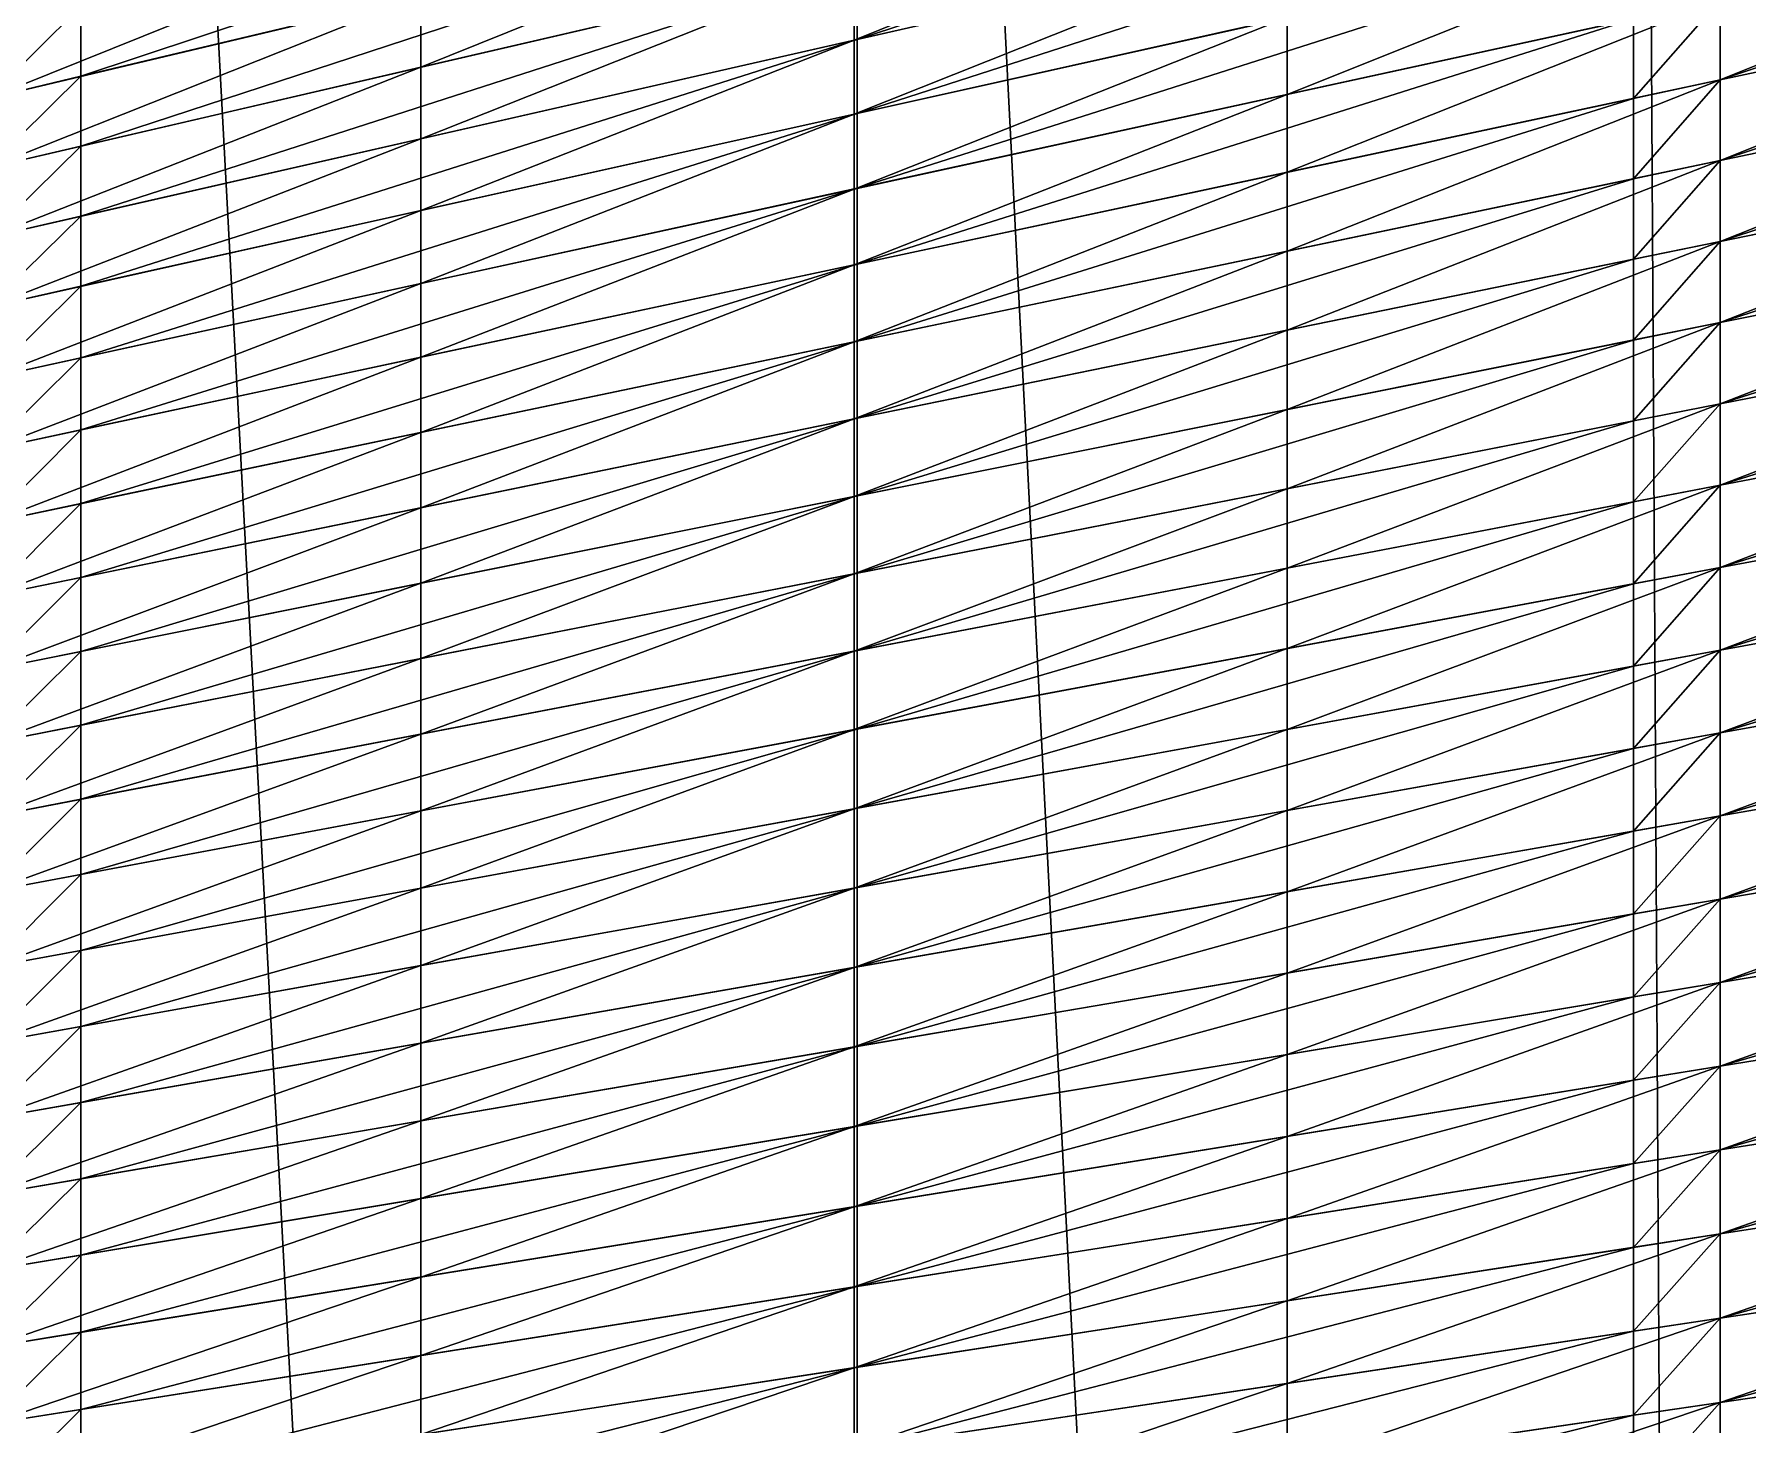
# Model space of a CAD drawing. Header units: metres. Extents: x -3 to 177, y -14 to 14.
# Drawn here: x 0.595 to 2.722, y 3.89 to 5.615 of the extents above; entities that cross this region are included whole.
import ezdxf

# ---------------------------------------------------------------- set-up
doc = ezdxf.new("R2010")
doc.units = ezdxf.units.M
doc.layers.add('AFT_PEAK', color=7, linetype='Continuous', true_color=0x74a6a7)
doc.layers.add('HULL', color=7, linetype='Continuous', true_color=0x528ba5)

msp = doc.modelspace()

# ---------------------------------------------------------------- linework, layer by layer
at = {"layer": 'AFT_PEAK'}
for points in [[(2.6875, 9.6735, 14.787), (3.5429, -10.0387, 14.7727), (3.5429, 10.0387, 14.7727)], [(2.5796, 9.6274, 14.7888), (2.6875, -9.6735, 14.787), (2.6875, 9.6735, 14.787)], [(2.6875, 9.6735, 14.787), (2.6875, -9.6735, 14.787), (3.5429, -10.0387, 14.7727)], [(1.6164, 9.2161, 14.8049), (2.5796, -9.6274, 14.7888), (2.5796, 9.6274, 14.7888)], [(2.5796, 9.6274, 14.7888), (2.5796, -9.6274, 14.7888), (2.6875, -9.6735, 14.787)], [(0.6531, 8.8049, 14.8211), (1.6164, -9.2161, 14.8049), (1.6164, 9.2161, 14.8049)], [(1.6164, 9.2161, 14.8049), (1.6164, -9.2161, 14.8049), (2.5796, -9.6274, 14.7888)], [(0.5375, 8.7555, 14.823), (0.6531, -8.8049, 14.8211), (0.6531, 8.8049, 14.8211)], [(0.6531, 8.8049, 14.8211), (0.6531, -8.8049, 14.8211), (1.6164, -9.2161, 14.8049)], [(0.5375, 8.7555, 14.823), (0.5375, -8.7555, 14.823), (0.6531, -8.8049, 14.8211)], [(1.6164, 5.6085, 8.7301), (1.6164, 5.7002, 8.7749), (2.5796, 5.9242, 8.5797)], [(1.6164, 5.6085, 8.7301), (2.5796, 5.9242, 8.5797), (2.5796, 5.8278, 8.5359)], [(0.6531, 5.5631, 9.0158), (0.6531, 5.6496, 9.0623), (1.6164, 5.8827, 8.8665)], [(0.6531, 5.5631, 9.0158), (1.6164, 5.8827, 8.8665), (1.6164, 5.7919, 8.8197)], [(1.6164, 5.5169, 8.6852), (1.6164, 5.6085, 8.7301), (2.5796, 5.8278, 8.5359)], [(1.6164, 5.5169, 8.6852), (2.5796, 5.8278, 8.5359), (2.5796, 5.7313, 8.492)], [(2.6875, 5.5586, 8.3888), (2.6875, 5.6576, 8.428), (3.5429, 5.8442, 8.2564)], [(2.6875, 5.5586, 8.3888), (3.5429, 5.8442, 8.2564), (3.5429, 5.7413, 8.2176)], [(0.6531, 5.4762, 8.97), (0.6531, 5.5631, 9.0158), (1.6164, 5.7919, 8.8197)], [(0.6531, 5.4762, 8.97), (1.6164, 5.7919, 8.8197), (1.6164, 5.7002, 8.7749)], [(2.6875, 5.4585, 8.3522), (2.6875, 5.5586, 8.3888), (3.5429, 5.7413, 8.2176)], [(2.6875, 5.4585, 8.3522), (3.5429, 5.7413, 8.2176), (3.5429, 5.6376, 8.1808)], [(1.6164, 5.424, 8.6428), (1.6164, 5.5169, 8.6852), (2.5796, 5.7313, 8.492)], [(1.6164, 5.424, 8.6428), (2.5796, 5.7313, 8.492), (2.5796, 5.6341, 8.4496)], [(0.6531, 5.3893, 8.9243), (0.6531, 5.4762, 8.97), (1.6164, 5.7002, 8.7749)], [(0.6531, 5.3893, 8.9243), (1.6164, 5.7002, 8.7749), (1.6164, 5.6085, 8.7301)], [(2.5796, 5.5356, 8.4103), (2.5796, 5.6341, 8.4496), (2.6875, 5.6576, 8.428)], [(2.5796, 5.5356, 8.4103), (2.6875, 5.6576, 8.428), (2.6875, 5.5586, 8.3888)], [(0.5375, 5.5356, 9.0393), (0.5375, 5.6216, 9.0858), (0.6531, 5.6496, 9.0623)], [(0.5375, 5.5356, 9.0393), (0.6531, 5.6496, 9.0623), (0.6531, 5.5631, 9.0158)], [(2.6875, 5.3581, 8.3165), (2.6875, 5.4585, 8.3522), (3.5429, 5.6376, 8.1808)], [(2.6875, 5.3581, 8.3165), (3.5429, 5.6376, 8.1808), (3.5429, 5.5335, 8.145)], [(1.6164, 5.3299, 8.6031), (1.6164, 5.424, 8.6428), (2.5796, 5.6341, 8.4496)], [(1.6164, 5.3299, 8.6031), (2.5796, 5.6341, 8.4496), (2.5796, 5.5356, 8.4103)], [(0.6531, 5.3024, 8.8785), (0.6531, 5.3893, 8.9243), (1.6164, 5.6085, 8.7301)], [(0.6531, 5.3024, 8.8785), (1.6164, 5.6085, 8.7301), (1.6164, 5.5169, 8.6852)], [(0.5375, 5.4493, 8.9935), (0.5375, 5.5356, 9.0393), (0.6531, 5.5631, 9.0158)], [(0.5375, 5.4493, 8.9935), (0.6531, 5.5631, 9.0158), (0.6531, 5.4762, 8.97)], [(2.5796, 5.4359, 8.3738), (2.5796, 5.5356, 8.4103), (2.6875, 5.5586, 8.3888)], [(2.5796, 5.4359, 8.3738), (2.6875, 5.5586, 8.3888), (2.6875, 5.4585, 8.3522)], [(1.6164, 5.2343, 8.5669), (1.6164, 5.3299, 8.6031), (2.5796, 5.5356, 8.4103)], [(1.6164, 5.2343, 8.5669), (2.5796, 5.5356, 8.4103), (2.5796, 5.4359, 8.3738)], [(2.6875, 5.2573, 8.2822), (2.6875, 5.3581, 8.3165), (3.5429, 5.5335, 8.145)], [(2.6875, 5.2573, 8.2822), (3.5429, 5.5335, 8.145), (3.5429, 5.4288, 8.1112)], [(0.6531, 5.2138, 8.8361), (0.6531, 5.3024, 8.8785), (1.6164, 5.5169, 8.6852)], [(0.6531, 5.2138, 8.8361), (1.6164, 5.5169, 8.6852), (1.6164, 5.424, 8.6428)], [(0.5375, 5.363, 8.9476), (0.5375, 5.4493, 8.9935), (0.6531, 5.4762, 8.97)], [(0.5375, 5.363, 8.9476), (0.6531, 5.4762, 8.97), (0.6531, 5.3893, 8.9243)], [(2.5796, 5.336, 8.3382), (2.5796, 5.4359, 8.3738), (2.6875, 5.4585, 8.3522)], [(2.5796, 5.336, 8.3382), (2.6875, 5.4585, 8.3522), (2.6875, 5.3581, 8.3165)], [(0.6531, 5.1242, 8.7959), (0.6531, 5.2138, 8.8361), (1.6164, 5.424, 8.6428)], [(0.6531, 5.1242, 8.7959), (1.6164, 5.424, 8.6428), (1.6164, 5.3299, 8.6031)], [(1.6164, 5.1386, 8.5313), (1.6164, 5.2343, 8.5669), (2.5796, 5.4359, 8.3738)], [(1.6164, 5.1386, 8.5313), (2.5796, 5.4359, 8.3738), (2.5796, 5.336, 8.3382)], [(2.6875, 5.1564, 8.2479), (2.6875, 5.2573, 8.2822), (3.5429, 5.4288, 8.1112)], [(2.6875, 5.1564, 8.2479), (3.5429, 5.4288, 8.1112), (3.5429, 5.3241, 8.0773)], [(0.5375, 5.2767, 8.9017), (0.5375, 5.363, 8.9476), (0.6531, 5.3893, 8.9243)], [(0.5375, 5.2767, 8.9017), (0.6531, 5.3893, 8.9243), (0.6531, 5.3024, 8.8785)], [(2.5796, 5.2357, 8.3038), (2.5796, 5.336, 8.3382), (2.6875, 5.3581, 8.3165)], [(2.5796, 5.2357, 8.3038), (2.6875, 5.3581, 8.3165), (2.6875, 5.2573, 8.2822)], [(0.6531, 5.0327, 8.76), (0.6531, 5.1242, 8.7959), (1.6164, 5.3299, 8.6031)], [(0.6531, 5.0327, 8.76), (1.6164, 5.3299, 8.6031), (1.6164, 5.2343, 8.5669)], [(1.6164, 5.0425, 8.4965), (1.6164, 5.1386, 8.5313), (2.5796, 5.336, 8.3382)], [(1.6164, 5.0425, 8.4965), (2.5796, 5.336, 8.3382), (2.5796, 5.2357, 8.3038)], [(2.6875, 5.0556, 8.2136), (2.6875, 5.1564, 8.2479), (3.5429, 5.3241, 8.0773)], [(2.6875, 5.0556, 8.2136), (3.5429, 5.3241, 8.0773), (3.5429, 5.2194, 8.0434)], [(0.5375, 5.1886, 8.8593), (0.5375, 5.2767, 8.9017), (0.6531, 5.3024, 8.8785)], [(0.5375, 5.1886, 8.8593), (0.6531, 5.3024, 8.8785), (0.6531, 5.2138, 8.8361)], [(2.5796, 5.1353, 8.2695), (2.5796, 5.2357, 8.3038), (2.6875, 5.2573, 8.2822)], [(2.5796, 5.1353, 8.2695), (2.6875, 5.2573, 8.2822), (2.6875, 5.1564, 8.2479)], [(0.6531, 4.9411, 8.7244), (0.6531, 5.0327, 8.76), (1.6164, 5.2343, 8.5669)], [(0.6531, 4.9411, 8.7244), (1.6164, 5.2343, 8.5669), (1.6164, 5.1386, 8.5313)], [(1.6164, 4.9465, 8.4616), (1.6164, 5.0425, 8.4965), (2.5796, 5.2357, 8.3038)], [(1.6164, 4.9465, 8.4616), (2.5796, 5.2357, 8.3038), (2.5796, 5.1353, 8.2695)], [(0.5375, 5.0995, 8.819), (0.5375, 5.1886, 8.8593), (0.6531, 5.2138, 8.8361)], [(0.5375, 5.0995, 8.819), (0.6531, 5.2138, 8.8361), (0.6531, 5.1242, 8.7959)], [(2.6875, 4.9535, 8.1833), (2.6875, 5.0556, 8.2136), (3.5429, 5.2194, 8.0434)], [(2.6875, 4.9535, 8.1833), (3.5429, 5.2194, 8.0434), (3.5429, 5.1136, 8.0133)], [(2.5796, 5.0349, 8.2351), (2.5796, 5.1353, 8.2695), (2.6875, 5.1564, 8.2479)], [(2.5796, 5.0349, 8.2351), (2.6875, 5.1564, 8.2479), (2.6875, 5.0556, 8.2136)], [(0.5375, 5.0085, 8.7832), (0.5375, 5.0995, 8.819), (0.6531, 5.1242, 8.7959)], [(0.5375, 5.0085, 8.7832), (0.6531, 5.1242, 8.7959), (0.6531, 5.0327, 8.76)], [(0.6531, 4.8494, 8.6891), (0.6531, 4.9411, 8.7244), (1.6164, 5.1386, 8.5313)], [(0.6531, 4.8494, 8.6891), (1.6164, 5.1386, 8.5313), (1.6164, 5.0425, 8.4965)], [(1.6164, 4.8505, 8.4268), (1.6164, 4.9465, 8.4616), (2.5796, 5.1353, 8.2695)], [(1.6164, 4.8505, 8.4268), (2.5796, 5.1353, 8.2695), (2.5796, 5.0349, 8.2351)], [(2.6875, 4.8509, 8.1545), (2.6875, 4.9535, 8.1833), (3.5429, 5.1136, 8.0133)], [(2.6875, 4.8509, 8.1545), (3.5429, 5.1136, 8.0133), (3.5429, 5.0075, 7.9839)], [(0.6531, 4.7577, 8.6538), (0.6531, 4.8494, 8.6891), (1.6164, 5.0425, 8.4965)], [(0.6531, 4.7577, 8.6538), (1.6164, 5.0425, 8.4965), (1.6164, 4.9465, 8.4616)], [(2.5796, 4.9333, 8.2048), (2.5796, 5.0349, 8.2351), (2.6875, 5.0556, 8.2136)], [(2.5796, 4.9333, 8.2048), (2.6875, 5.0556, 8.2136), (2.6875, 4.9535, 8.1833)], [(0.5375, 4.9174, 8.7476), (0.5375, 5.0085, 8.7832), (0.6531, 5.0327, 8.76)], [(0.5375, 4.9174, 8.7476), (0.6531, 5.0327, 8.76), (0.6531, 4.9411, 8.7244)], [(1.6164, 4.753, 8.3963), (1.6164, 4.8505, 8.4268), (2.5796, 5.0349, 8.2351)], [(1.6164, 4.753, 8.3963), (2.5796, 5.0349, 8.2351), (2.5796, 4.9333, 8.2048)], [(2.6875, 4.7482, 8.1257), (2.6875, 4.8509, 8.1545), (3.5429, 5.0075, 7.9839)], [(2.6875, 4.7482, 8.1257), (3.5429, 5.0075, 7.9839), (3.5429, 4.9014, 7.9545)], [(0.5375, 4.8262, 8.7122), (0.5375, 4.9174, 8.7476), (0.6531, 4.9411, 8.7244)], [(0.5375, 4.8262, 8.7122), (0.6531, 4.9411, 8.7244), (0.6531, 4.8494, 8.6891)], [(0.6531, 4.666, 8.6185), (0.6531, 4.7577, 8.6538), (1.6164, 4.9465, 8.4616)], [(0.6531, 4.666, 8.6185), (1.6164, 4.9465, 8.4616), (1.6164, 4.8505, 8.4268)], [(1.6164, 4.6547, 8.3682), (1.6164, 4.753, 8.3963), (2.5796, 4.9333, 8.2048)], [(1.6164, 4.6547, 8.3682), (2.5796, 4.9333, 8.2048), (2.5796, 4.8311, 8.176)], [(2.5796, 4.8311, 8.176), (2.5796, 4.9333, 8.2048), (2.6875, 4.9535, 8.1833)], [(2.5796, 4.8311, 8.176), (2.6875, 4.9535, 8.1833), (2.6875, 4.8509, 8.1545)], [(2.6875, 4.6452, 8.0985), (2.6875, 4.7482, 8.1257), (3.5429, 4.9014, 7.9545)], [(2.6875, 4.6452, 8.0985), (3.5429, 4.9014, 7.9545), (3.5429, 4.7948, 7.9273)], [(0.5375, 4.735, 8.6768), (0.5375, 4.8262, 8.7122), (0.6531, 4.8494, 8.6891)], [(0.5375, 4.735, 8.6768), (0.6531, 4.8494, 8.6891), (0.6531, 4.7577, 8.6538)], [(0.6531, 4.5727, 8.5878), (0.6531, 4.666, 8.6185), (1.6164, 4.8505, 8.4268)], [(0.6531, 4.5727, 8.5878), (1.6164, 4.8505, 8.4268), (1.6164, 4.753, 8.3963)], [(2.5796, 4.7289, 8.1473), (2.5796, 4.8311, 8.176), (2.6875, 4.8509, 8.1545)], [(2.5796, 4.7289, 8.1473), (2.6875, 4.8509, 8.1545), (2.6875, 4.7482, 8.1257)], [(1.6164, 4.5564, 8.3401), (1.6164, 4.6547, 8.3682), (2.5796, 4.8311, 8.176)], [(1.6164, 4.5564, 8.3401), (2.5796, 4.8311, 8.176), (2.5796, 4.7289, 8.1473)], [(2.6875, 4.542, 8.0721), (2.6875, 4.6452, 8.0985), (3.5429, 4.7948, 7.9273)], [(2.6875, 4.542, 8.0721), (3.5429, 4.7948, 7.9273), (3.5429, 4.6879, 7.9011)], [(0.5375, 4.6439, 8.6415), (0.5375, 4.735, 8.6768), (0.6531, 4.7577, 8.6538)], [(0.5375, 4.6439, 8.6415), (0.6531, 4.7577, 8.6538), (0.6531, 4.666, 8.6185)], [(0.6531, 4.4783, 8.5603), (0.6531, 4.5727, 8.5878), (1.6164, 4.753, 8.3963)], [(0.6531, 4.4783, 8.5603), (1.6164, 4.753, 8.3963), (1.6164, 4.6547, 8.3682)], [(2.5796, 4.6264, 8.1201), (2.5796, 4.7289, 8.1473), (2.6875, 4.7482, 8.1257)], [(2.5796, 4.6264, 8.1201), (2.6875, 4.7482, 8.1257), (2.6875, 4.6452, 8.0985)], [(1.6164, 4.4579, 8.3129), (1.6164, 4.5564, 8.3401), (2.5796, 4.7289, 8.1473)], [(1.6164, 4.4579, 8.3129), (2.5796, 4.7289, 8.1473), (2.5796, 4.6264, 8.1201)], [(2.6875, 4.4387, 8.0459), (2.6875, 4.542, 8.0721), (3.5429, 4.6879, 7.9011)], [(2.6875, 4.4387, 8.0459), (3.5429, 4.6879, 7.9011), (3.5429, 4.581, 7.875)], [(0.5375, 4.5511, 8.6108), (0.5375, 4.6439, 8.6415), (0.6531, 4.666, 8.6185)], [(0.5375, 4.5511, 8.6108), (0.6531, 4.666, 8.6185), (0.6531, 4.5727, 8.5878)], [(0.6531, 4.384, 8.5328), (0.6531, 4.4783, 8.5603), (1.6164, 4.6547, 8.3682)], [(0.6531, 4.384, 8.5328), (1.6164, 4.6547, 8.3682), (1.6164, 4.5564, 8.3401)], [(2.5796, 4.5236, 8.0937), (2.5796, 4.6264, 8.1201), (2.6875, 4.6452, 8.0985)], [(2.5796, 4.5236, 8.0937), (2.6875, 4.6452, 8.0985), (2.6875, 4.542, 8.0721)], [(1.6164, 4.3593, 8.2863), (1.6164, 4.4579, 8.3129), (2.5796, 4.6264, 8.1201)], [(1.6164, 4.3593, 8.2863), (2.5796, 4.6264, 8.1201), (2.5796, 4.5236, 8.0937)], [(0.5375, 4.4572, 8.5834), (0.5375, 4.5511, 8.6108), (0.6531, 4.5727, 8.5878)], [(0.5375, 4.4572, 8.5834), (0.6531, 4.5727, 8.5878), (0.6531, 4.4783, 8.5603)], [(2.6875, 4.3349, 8.0215), (2.6875, 4.4387, 8.0459), (3.5429, 4.581, 7.875)], [(2.6875, 4.3349, 8.0215), (3.5429, 4.581, 7.875), (3.5429, 4.4738, 7.8497)], [(0.6531, 4.2895, 8.5057), (0.6531, 4.384, 8.5328), (1.6164, 4.5564, 8.3401)], [(0.6531, 4.2895, 8.5057), (1.6164, 4.5564, 8.3401), (1.6164, 4.4579, 8.3129)], [(2.5796, 4.4208, 8.0674), (2.5796, 4.5236, 8.0937), (2.6875, 4.542, 8.0721)], [(2.5796, 4.4208, 8.0674), (2.6875, 4.542, 8.0721), (2.6875, 4.4387, 8.0459)], [(1.6164, 4.2605, 8.2599), (1.6164, 4.3593, 8.2863), (2.5796, 4.5236, 8.0937)], [(1.6164, 4.2605, 8.2599), (2.5796, 4.5236, 8.0937), (2.5796, 4.4208, 8.0674)], [(0.5375, 4.3633, 8.556), (0.5375, 4.4572, 8.5834), (0.6531, 4.4783, 8.5603)], [(0.5375, 4.3633, 8.556), (0.6531, 4.4783, 8.5603), (0.6531, 4.384, 8.5328)], [(2.6875, 4.2311, 7.9976), (2.6875, 4.3349, 8.0215), (3.5429, 4.4738, 7.8497)], [(2.6875, 4.2311, 7.9976), (3.5429, 4.4738, 7.8497), (3.5429, 4.3666, 7.825)], [(0.6531, 4.1949, 8.4789), (0.6531, 4.2895, 8.5057), (1.6164, 4.4579, 8.3129)], [(0.6531, 4.1949, 8.4789), (1.6164, 4.4579, 8.3129), (1.6164, 4.3593, 8.2863)], [(2.5796, 4.3174, 8.0432), (2.5796, 4.4208, 8.0674), (2.6875, 4.4387, 8.0459)], [(2.5796, 4.3174, 8.0432), (2.6875, 4.4387, 8.0459), (2.6875, 4.3349, 8.0215)], [(1.6164, 4.161, 8.2366), (1.6164, 4.2605, 8.2599), (2.5796, 4.4208, 8.0674)], [(1.6164, 4.161, 8.2366), (2.5796, 4.4208, 8.0674), (2.5796, 4.3174, 8.0432)], [(0.5375, 4.2693, 8.5289), (0.5375, 4.3633, 8.556), (0.6531, 4.384, 8.5328)], [(0.5375, 4.2693, 8.5289), (0.6531, 4.384, 8.5328), (0.6531, 4.2895, 8.5057)], [(0.6531, 4.1003, 8.4524), (0.6531, 4.1949, 8.4789), (1.6164, 4.3593, 8.2863)], [(0.6531, 4.1003, 8.4524), (1.6164, 4.3593, 8.2863), (1.6164, 4.2605, 8.2599)], [(2.6875, 4.1266, 7.9766), (2.6875, 4.2311, 7.9976), (3.5429, 4.3666, 7.825)], [(2.6875, 4.1266, 7.9766), (3.5429, 4.3666, 7.825), (3.5429, 4.2586, 7.8034)], [(1.6164, 4.0614, 8.2136), (1.6164, 4.161, 8.2366), (2.5796, 4.3174, 8.0432)], [(1.6164, 4.0614, 8.2136), (2.5796, 4.3174, 8.0432), (2.5796, 4.214, 8.0193)], [(2.5796, 4.214, 8.0193), (2.5796, 4.3174, 8.0432), (2.6875, 4.3349, 8.0215)], [(2.5796, 4.214, 8.0193), (2.6875, 4.3349, 8.0215), (2.6875, 4.2311, 7.9976)], [(0.5375, 4.1752, 8.502), (0.5375, 4.2693, 8.5289), (0.6531, 4.2895, 8.5057)], [(0.5375, 4.1752, 8.502), (0.6531, 4.2895, 8.5057), (0.6531, 4.1949, 8.4789)], [(0.6531, 4.0046, 8.4301), (0.6531, 4.1003, 8.4524), (1.6164, 4.2605, 8.2599)], [(0.6531, 4.0046, 8.4301), (1.6164, 4.2605, 8.2599), (1.6164, 4.161, 8.2366)], [(2.6875, 4.022, 7.9556), (2.6875, 4.1266, 7.9766), (3.5429, 4.2586, 7.8034)], [(2.6875, 4.022, 7.9556), (3.5429, 4.2586, 7.8034), (3.5429, 4.1507, 7.7818)], [(1.6164, 3.9612, 8.1934), (1.6164, 4.0614, 8.2136), (2.5796, 4.214, 8.0193)], [(1.6164, 3.9612, 8.1934), (2.5796, 4.214, 8.0193), (2.5796, 4.1099, 7.9984)], [(2.5796, 4.1099, 7.9984), (2.5796, 4.214, 8.0193), (2.6875, 4.2311, 7.9976)], [(2.5796, 4.1099, 7.9984), (2.6875, 4.2311, 7.9976), (2.6875, 4.1266, 7.9766)], [(0.5375, 4.0811, 8.4755), (0.5375, 4.1752, 8.502), (0.6531, 4.1949, 8.4789)], [(0.5375, 4.0811, 8.4755), (0.6531, 4.1949, 8.4789), (0.6531, 4.1003, 8.4524)], [(0.6531, 3.9088, 8.4079), (0.6531, 4.0046, 8.4301), (1.6164, 4.161, 8.2366)], [(0.6531, 3.9088, 8.4079), (1.6164, 4.161, 8.2366), (1.6164, 4.0614, 8.2136)], [(2.6875, 3.9174, 7.9355), (2.6875, 4.022, 7.9556), (3.5429, 4.1507, 7.7818)], [(2.6875, 3.9174, 7.9355), (3.5429, 4.1507, 7.7818), (3.5429, 4.0427, 7.7606)], [(2.5796, 4.0058, 7.9775), (2.5796, 4.1099, 7.9984), (2.6875, 4.1266, 7.9766)], [(2.5796, 4.0058, 7.9775), (2.6875, 4.1266, 7.9766), (2.6875, 4.022, 7.9556)], [(1.6164, 3.861, 8.1732), (1.6164, 3.9612, 8.1934), (2.5796, 4.1099, 7.9984)], [(1.6164, 3.861, 8.1732), (2.5796, 4.1099, 7.9984), (2.5796, 4.0058, 7.9775)], [(0.5375, 3.9858, 8.4533), (0.5375, 4.0811, 8.4755), (0.6531, 4.1003, 8.4524)], [(0.5375, 3.9858, 8.4533), (0.6531, 4.1003, 8.4524), (0.6531, 4.0046, 8.4301)], [(0.6531, 3.8124, 8.3884), (0.6531, 3.9088, 8.4079), (1.6164, 4.0614, 8.2136)], [(0.6531, 3.8124, 8.3884), (1.6164, 4.0614, 8.2136), (1.6164, 3.9612, 8.1934)], [(2.6875, 3.8127, 7.9155), (2.6875, 3.9174, 7.9355), (3.5429, 4.0427, 7.7606)], [(2.6875, 3.8127, 7.9155), (3.5429, 4.0427, 7.7606), (3.5429, 3.9346, 7.7394)], [(2.5796, 3.9016, 7.9575), (2.5796, 4.0058, 7.9775), (2.6875, 4.022, 7.9556)], [(2.5796, 3.9016, 7.9575), (2.6875, 4.022, 7.9556), (2.6875, 3.9174, 7.9355)], [(0.5375, 3.8905, 8.4312), (0.5375, 3.9858, 8.4533), (0.6531, 4.0046, 8.4301)], [(0.5375, 3.8905, 8.4312), (0.6531, 4.0046, 8.4301), (0.6531, 3.9088, 8.4079)], [(1.6164, 3.7605, 8.1545), (1.6164, 3.861, 8.1732), (2.5796, 4.0058, 7.9775)], [(1.6164, 3.7605, 8.1545), (2.5796, 4.0058, 7.9775), (2.5796, 3.9016, 7.9575)], [(0.6531, 3.7161, 8.3688), (0.6531, 3.8124, 8.3884), (1.6164, 3.9612, 8.1934)], [(0.6531, 3.7161, 8.3688), (1.6164, 3.9612, 8.1934), (1.6164, 3.861, 8.1732)], [(2.6875, 3.7078, 7.8965), (2.6875, 3.8127, 7.9155), (3.5429, 3.9346, 7.7394)], [(2.6875, 3.7078, 7.8965), (3.5429, 3.9346, 7.7394), (3.5429, 3.8264, 7.7195)], [(2.5796, 3.7973, 7.9377), (2.5796, 3.9016, 7.9575), (2.6875, 3.9174, 7.9355)], [(2.5796, 3.7973, 7.9377), (2.6875, 3.9174, 7.9355), (2.6875, 3.8127, 7.9155)], [(0.5375, 3.7946, 8.4118), (0.5375, 3.8905, 8.4312), (0.6531, 3.9088, 8.4079)], [(0.5375, 3.7946, 8.4118), (0.6531, 3.9088, 8.4079), (0.6531, 3.8124, 8.3884)], [(1.6164, 3.6599, 8.136), (1.6164, 3.7605, 8.1545), (2.5796, 3.9016, 7.9575)], [(1.6164, 3.6599, 8.136), (2.5796, 3.9016, 7.9575), (2.5796, 3.7973, 7.9377)]]:
    msp.add_3dface(points, dxfattribs=at)
at = {"layer": 'HULL'}
for points in [[(1.6125, 5.6077, 8.7309), (1.6125, 5.6993, 8.7757), (2.15, 5.8243, 8.6668)], [(1.6125, 5.6077, 8.7309), (2.15, 5.8243, 8.6668), (2.15, 5.73, 8.6225)], [(1.075, 5.5743, 8.8846), (1.075, 5.6633, 8.9299), (1.6125, 5.791, 8.8205)], [(1.075, 5.5743, 8.8846), (1.6125, 5.791, 8.8205), (1.6125, 5.6993, 8.7757)], [(2.6875, 5.5586, 8.3888), (2.6875, 5.6576, 8.428), (3.225, 5.7749, 8.3201)], [(2.6875, 5.5586, 8.3888), (3.225, 5.7749, 8.3201), (3.225, 5.6734, 8.2812)], [(0.5375, 5.5356, 9.0393), (0.5375, 5.6216, 9.0858), (1.075, 5.7517, 8.9765)], [(0.5375, 5.5356, 9.0393), (1.075, 5.7517, 8.9765), (1.075, 5.6633, 8.9299)], [(2.15, 5.5404, 8.5358), (2.15, 5.6357, 8.5782), (2.6875, 5.7554, 8.4703)], [(2.15, 5.5404, 8.5358), (2.6875, 5.7554, 8.4703), (2.6875, 5.6576, 8.428)], [(1.6125, 5.516, 8.686), (1.6125, 5.6077, 8.7309), (2.15, 5.73, 8.6225)], [(1.6125, 5.516, 8.686), (2.15, 5.73, 8.6225), (2.15, 5.6357, 8.5782)], [(1.075, 5.4853, 8.8392), (1.075, 5.5743, 8.8846), (1.6125, 5.6993, 8.7757)], [(1.075, 5.4853, 8.8392), (1.6125, 5.6993, 8.7757), (1.6125, 5.6077, 8.7309)], [(0.5375, 5.4493, 8.9935), (0.5375, 5.5356, 9.0393), (1.075, 5.6633, 8.9299)], [(0.5375, 5.4493, 8.9935), (1.075, 5.6633, 8.9299), (1.075, 5.5743, 8.8846)], [(2.15, 5.4438, 8.4963), (2.15, 5.5404, 8.5358), (2.6875, 5.6576, 8.428)], [(2.15, 5.4438, 8.4963), (2.6875, 5.6576, 8.428), (2.6875, 5.5586, 8.3888)], [(2.6875, 5.4585, 8.3522), (2.6875, 5.5586, 8.3888), (3.225, 5.6734, 8.2812)], [(2.6875, 5.4585, 8.3522), (3.225, 5.6734, 8.2812), (3.225, 5.571, 8.2445)], [(1.6125, 5.4231, 8.6436), (1.6125, 5.516, 8.686), (2.15, 5.6357, 8.5782)], [(1.6125, 5.4231, 8.6436), (2.15, 5.6357, 8.5782), (2.15, 5.5404, 8.5358)], [(1.075, 5.3963, 8.7939), (1.075, 5.4853, 8.8392), (1.6125, 5.6077, 8.7309)], [(1.075, 5.3963, 8.7939), (1.6125, 5.6077, 8.7309), (1.6125, 5.516, 8.686)], [(0.5375, 5.363, 8.9476), (0.5375, 5.4493, 8.9935), (1.075, 5.5743, 8.8846)], [(0.5375, 5.363, 8.9476), (1.075, 5.5743, 8.8846), (1.075, 5.4853, 8.8392)], [(2.6875, 5.3581, 8.3165), (2.6875, 5.4585, 8.3522), (3.225, 5.571, 8.2445)], [(2.6875, 5.3581, 8.3165), (3.225, 5.571, 8.2445), (3.225, 5.4683, 8.2088)], [(2.15, 5.346, 8.46), (2.15, 5.4438, 8.4963), (2.6875, 5.5586, 8.3888)], [(2.15, 5.346, 8.46), (2.6875, 5.5586, 8.3888), (2.6875, 5.4585, 8.3522)], [(1.6125, 5.3291, 8.6039), (1.6125, 5.4231, 8.6436), (2.15, 5.5404, 8.5358)], [(1.6125, 5.3291, 8.6039), (2.15, 5.5404, 8.5358), (2.15, 5.4438, 8.4963)], [(1.075, 5.3059, 8.7514), (1.075, 5.3963, 8.7939), (1.6125, 5.516, 8.686)], [(1.075, 5.3059, 8.7514), (1.6125, 5.516, 8.686), (1.6125, 5.4231, 8.6436)], [(0.5375, 5.2767, 8.9017), (0.5375, 5.363, 8.9476), (1.075, 5.4853, 8.8392)], [(0.5375, 5.2767, 8.9017), (1.075, 5.4853, 8.8392), (1.075, 5.3963, 8.7939)], [(2.6875, 5.2573, 8.2822), (2.6875, 5.3581, 8.3165), (3.225, 5.4683, 8.2088)], [(2.6875, 5.2573, 8.2822), (3.225, 5.4683, 8.2088), (3.225, 5.3651, 8.1747)], [(1.6125, 5.2335, 8.5677), (1.6125, 5.3291, 8.6039), (2.15, 5.4438, 8.4963)], [(1.6125, 5.2335, 8.5677), (2.15, 5.4438, 8.4963), (2.15, 5.346, 8.46)], [(2.15, 5.2479, 8.4243), (2.15, 5.346, 8.46), (2.6875, 5.4585, 8.3522)], [(2.15, 5.2479, 8.4243), (2.6875, 5.4585, 8.3522), (2.6875, 5.3581, 8.3165)], [(1.075, 5.2143, 8.7115), (1.075, 5.3059, 8.7514), (1.6125, 5.4231, 8.6436)], [(1.075, 5.2143, 8.7115), (1.6125, 5.4231, 8.6436), (1.6125, 5.3291, 8.6039)], [(0.5375, 5.1886, 8.8593), (0.5375, 5.2767, 8.9017), (1.075, 5.3963, 8.7939)], [(0.5375, 5.1886, 8.8593), (1.075, 5.3963, 8.7939), (1.075, 5.3059, 8.7514)], [(2.15, 5.1495, 8.3897), (2.15, 5.2479, 8.4243), (2.6875, 5.3581, 8.3165)], [(2.15, 5.1495, 8.3897), (2.6875, 5.3581, 8.3165), (2.6875, 5.2573, 8.2822)], [(2.6875, 5.1564, 8.2479), (2.6875, 5.2573, 8.2822), (3.225, 5.3651, 8.1747)], [(2.6875, 5.1564, 8.2479), (3.225, 5.3651, 8.1747), (3.225, 5.2618, 8.1407)], [(1.6125, 5.1378, 8.5321), (1.6125, 5.2335, 8.5677), (2.15, 5.346, 8.46)], [(1.6125, 5.1378, 8.5321), (2.15, 5.346, 8.46), (2.15, 5.2479, 8.4243)], [(1.075, 5.121, 8.6755), (1.075, 5.2143, 8.7115), (1.6125, 5.3291, 8.6039)], [(1.075, 5.121, 8.6755), (1.6125, 5.3291, 8.6039), (1.6125, 5.2335, 8.5677)], [(0.5375, 5.0995, 8.819), (0.5375, 5.1886, 8.8593), (1.075, 5.3059, 8.7514)], [(0.5375, 5.0995, 8.819), (1.075, 5.3059, 8.7514), (1.075, 5.2143, 8.7115)], [(2.15, 5.0511, 8.3552), (2.15, 5.1495, 8.3897), (2.6875, 5.2573, 8.2822)], [(2.15, 5.0511, 8.3552), (2.6875, 5.2573, 8.2822), (2.6875, 5.1564, 8.2479)], [(2.6875, 5.0556, 8.2136), (2.6875, 5.1564, 8.2479), (3.225, 5.2618, 8.1407)], [(2.6875, 5.0556, 8.2136), (3.225, 5.2618, 8.1407), (3.225, 5.1585, 8.1067)], [(1.075, 5.0276, 8.6398), (1.075, 5.121, 8.6755), (1.6125, 5.2335, 8.5677)], [(1.075, 5.0276, 8.6398), (1.6125, 5.2335, 8.5677), (1.6125, 5.1378, 8.5321)], [(1.6125, 5.0417, 8.4972), (1.6125, 5.1378, 8.5321), (2.15, 5.2479, 8.4243)], [(1.6125, 5.0417, 8.4972), (2.15, 5.2479, 8.4243), (2.15, 5.1495, 8.3897)], [(0.5375, 5.0085, 8.7832), (0.5375, 5.0995, 8.819), (1.075, 5.2143, 8.7115)], [(0.5375, 5.0085, 8.7832), (1.075, 5.2143, 8.7115), (1.075, 5.121, 8.6755)], [(1.6125, 4.9457, 8.4624), (1.6125, 5.0417, 8.4972), (2.15, 5.1495, 8.3897)], [(1.6125, 4.9457, 8.4624), (2.15, 5.1495, 8.3897), (2.15, 5.0511, 8.3552)], [(2.15, 4.9527, 8.3206), (2.15, 5.0511, 8.3552), (2.6875, 5.1564, 8.2479)], [(2.15, 4.9527, 8.3206), (2.6875, 5.1564, 8.2479), (2.6875, 5.0556, 8.2136)], [(2.6875, 4.9535, 8.1833), (2.6875, 5.0556, 8.2136), (3.225, 5.1585, 8.1067)], [(2.6875, 4.9535, 8.1833), (3.225, 5.1585, 8.1067), (3.225, 5.0541, 8.0765)], [(1.075, 4.934, 8.6047), (1.075, 5.0276, 8.6398), (1.6125, 5.1378, 8.5321)], [(1.075, 4.934, 8.6047), (1.6125, 5.1378, 8.5321), (1.6125, 5.0417, 8.4972)], [(0.5375, 4.9174, 8.7476), (0.5375, 5.0085, 8.7832), (1.075, 5.121, 8.6755)], [(0.5375, 4.9174, 8.7476), (1.075, 5.121, 8.6755), (1.075, 5.0276, 8.6398)], [(1.075, 4.8404, 8.5696), (1.075, 4.934, 8.6047), (1.6125, 5.0417, 8.4972)], [(1.075, 4.8404, 8.5696), (1.6125, 5.0417, 8.4972), (1.6125, 4.9457, 8.4624)], [(1.6125, 4.8497, 8.4276), (1.6125, 4.9457, 8.4624), (2.15, 5.0511, 8.3552)], [(1.6125, 4.8497, 8.4276), (2.15, 5.0511, 8.3552), (2.15, 4.9527, 8.3206)], [(2.15, 4.8529, 8.2902), (2.15, 4.9527, 8.3206), (2.6875, 5.0556, 8.2136)], [(2.15, 4.8529, 8.2902), (2.6875, 5.0556, 8.2136), (2.6875, 4.9535, 8.1833)], [(2.6875, 4.8509, 8.1545), (2.6875, 4.9535, 8.1833), (3.225, 5.0541, 8.0765)], [(2.6875, 4.8509, 8.1545), (3.225, 5.0541, 8.0765), (3.225, 4.9493, 8.0473)], [(0.5375, 4.8262, 8.7122), (0.5375, 4.9174, 8.7476), (1.075, 5.0276, 8.6398)], [(0.5375, 4.8262, 8.7122), (1.075, 5.0276, 8.6398), (1.075, 4.934, 8.6047)], [(0.5375, 4.735, 8.6768), (0.5375, 4.8262, 8.7122), (1.075, 4.934, 8.6047)], [(0.5375, 4.735, 8.6768), (1.075, 4.934, 8.6047), (1.075, 4.8404, 8.5696)], [(1.075, 4.7468, 8.5345), (1.075, 4.8404, 8.5696), (1.6125, 4.9457, 8.4624)], [(1.075, 4.7468, 8.5345), (1.6125, 4.9457, 8.4624), (1.6125, 4.8497, 8.4276)], [(1.6125, 4.7523, 8.397), (1.6125, 4.8497, 8.4276), (2.15, 4.9527, 8.3206)], [(1.6125, 4.7523, 8.397), (2.15, 4.9527, 8.3206), (2.15, 4.8529, 8.2902)], [(2.15, 4.7524, 8.2617), (2.15, 4.8529, 8.2902), (2.6875, 4.9535, 8.1833)], [(2.15, 4.7524, 8.2617), (2.6875, 4.9535, 8.1833), (2.6875, 4.8509, 8.1545)], [(2.6875, 4.7482, 8.1257), (2.6875, 4.8509, 8.1545), (3.225, 4.9493, 8.0473)], [(2.6875, 4.7482, 8.1257), (3.225, 4.9493, 8.0473), (3.225, 4.8445, 8.0182)], [(1.075, 4.6517, 8.5039), (1.075, 4.7468, 8.5345), (1.6125, 4.8497, 8.4276)], [(1.075, 4.6517, 8.5039), (1.6125, 4.8497, 8.4276), (1.6125, 4.7523, 8.397)], [(1.6125, 4.654, 8.3689), (1.6125, 4.7523, 8.397), (2.15, 4.8529, 8.2902)], [(1.6125, 4.654, 8.3689), (2.15, 4.8529, 8.2902), (2.15, 4.7524, 8.2617)], [(2.15, 4.652, 8.2333), (2.15, 4.7524, 8.2617), (2.6875, 4.8509, 8.1545)], [(2.15, 4.652, 8.2333), (2.6875, 4.8509, 8.1545), (2.6875, 4.7482, 8.1257)], [(0.5375, 4.6439, 8.6415), (0.5375, 4.735, 8.6768), (1.075, 4.8404, 8.5696)], [(0.5375, 4.6439, 8.6415), (1.075, 4.8404, 8.5696), (1.075, 4.7468, 8.5345)], [(2.6875, 4.6452, 8.0985), (2.6875, 4.7482, 8.1257), (3.225, 4.8445, 8.0182)], [(2.6875, 4.6452, 8.0985), (3.225, 4.8445, 8.0182), (3.225, 4.7392, 7.9909)], [(0.5375, 4.5511, 8.6108), (0.5375, 4.6439, 8.6415), (1.075, 4.7468, 8.5345)], [(0.5375, 4.5511, 8.6108), (1.075, 4.7468, 8.5345), (1.075, 4.6517, 8.5039)], [(1.075, 4.5556, 8.4761), (1.075, 4.6517, 8.5039), (1.6125, 4.7523, 8.397)], [(1.075, 4.5556, 8.4761), (1.6125, 4.7523, 8.397), (1.6125, 4.654, 8.3689)], [(1.6125, 4.5558, 8.3408), (1.6125, 4.654, 8.3689), (2.15, 4.7524, 8.2617)], [(1.6125, 4.5558, 8.3408), (2.15, 4.7524, 8.2617), (2.15, 4.652, 8.2333)], [(2.15, 4.5512, 8.2061), (2.15, 4.652, 8.2333), (2.6875, 4.7482, 8.1257)], [(2.15, 4.5512, 8.2061), (2.6875, 4.7482, 8.1257), (2.6875, 4.6452, 8.0985)], [(2.6875, 4.542, 8.0721), (2.6875, 4.6452, 8.0985), (3.225, 4.7392, 7.9909)], [(2.6875, 4.542, 8.0721), (3.225, 4.7392, 7.9909), (3.225, 4.6337, 7.9646)], [(0.5375, 4.4572, 8.5834), (0.5375, 4.5511, 8.6108), (1.075, 4.6517, 8.5039)], [(0.5375, 4.4572, 8.5834), (1.075, 4.6517, 8.5039), (1.075, 4.5556, 8.4761)], [(1.075, 4.4595, 8.4484), (1.075, 4.5556, 8.4761), (1.6125, 4.654, 8.3689)], [(1.075, 4.4595, 8.4484), (1.6125, 4.654, 8.3689), (1.6125, 4.5558, 8.3408)], [(1.6125, 4.4572, 8.3137), (1.6125, 4.5558, 8.3408), (2.15, 4.652, 8.2333)], [(1.6125, 4.4572, 8.3137), (2.15, 4.652, 8.2333), (2.15, 4.5512, 8.2061)], [(2.15, 4.4503, 8.1796), (2.15, 4.5512, 8.2061), (2.6875, 4.6452, 8.0985)], [(2.15, 4.4503, 8.1796), (2.6875, 4.6452, 8.0985), (2.6875, 4.542, 8.0721)], [(2.6875, 4.4387, 8.0459), (2.6875, 4.542, 8.0721), (3.225, 4.6337, 7.9646)], [(2.6875, 4.4387, 8.0459), (3.225, 4.6337, 7.9646), (3.225, 4.5281, 7.9385)], [(0.5375, 4.3633, 8.556), (0.5375, 4.4572, 8.5834), (1.075, 4.5556, 8.4761)], [(0.5375, 4.3633, 8.556), (1.075, 4.5556, 8.4761), (1.075, 4.4595, 8.4484)], [(1.075, 4.3633, 8.4213), (1.075, 4.4595, 8.4484), (1.6125, 4.5558, 8.3408)], [(1.075, 4.3633, 8.4213), (1.6125, 4.5558, 8.3408), (1.6125, 4.4572, 8.3137)], [(1.6125, 4.3586, 8.287), (1.6125, 4.4572, 8.3137), (2.15, 4.5512, 8.2061)], [(1.6125, 4.3586, 8.287), (2.15, 4.5512, 8.2061), (2.15, 4.4503, 8.1796)], [(2.15, 4.3493, 8.1533), (2.15, 4.4503, 8.1796), (2.6875, 4.542, 8.0721)], [(2.15, 4.3493, 8.1533), (2.6875, 4.542, 8.0721), (2.6875, 4.4387, 8.0459)], [(2.6875, 4.3349, 8.0215), (2.6875, 4.4387, 8.0459), (3.225, 4.5281, 7.9385)], [(2.6875, 4.3349, 8.0215), (3.225, 4.5281, 7.9385), (3.225, 4.4222, 7.9136)], [(0.5375, 4.2693, 8.5289), (0.5375, 4.3633, 8.556), (1.075, 4.4595, 8.4484)], [(0.5375, 4.2693, 8.5289), (1.075, 4.4595, 8.4484), (1.075, 4.3633, 8.4213)], [(1.075, 4.2669, 8.3945), (1.075, 4.3633, 8.4213), (1.6125, 4.4572, 8.3137)], [(1.075, 4.2669, 8.3945), (1.6125, 4.4572, 8.3137), (1.6125, 4.3586, 8.287)], [(1.6125, 4.2599, 8.2607), (1.6125, 4.3586, 8.287), (2.15, 4.4503, 8.1796)], [(1.6125, 4.2599, 8.2607), (2.15, 4.4503, 8.1796), (2.15, 4.3493, 8.1533)], [(2.15, 4.2476, 8.1294), (2.15, 4.3493, 8.1533), (2.6875, 4.4387, 8.0459)], [(2.15, 4.2476, 8.1294), (2.6875, 4.4387, 8.0459), (2.6875, 4.3349, 8.0215)], [(2.6875, 4.2311, 7.9976), (2.6875, 4.3349, 8.0215), (3.225, 4.4222, 7.9136)], [(2.6875, 4.2311, 7.9976), (3.225, 4.4222, 7.9136), (3.225, 4.3162, 7.8892)], [(0.5375, 4.1752, 8.502), (0.5375, 4.2693, 8.5289), (1.075, 4.3633, 8.4213)], [(0.5375, 4.1752, 8.502), (1.075, 4.3633, 8.4213), (1.075, 4.2669, 8.3945)], [(1.075, 4.1705, 8.3681), (1.075, 4.2669, 8.3945), (1.6125, 4.3586, 8.287)], [(1.075, 4.1705, 8.3681), (1.6125, 4.3586, 8.287), (1.6125, 4.2599, 8.2607)], [(1.6125, 4.1604, 8.2374), (1.6125, 4.2599, 8.2607), (2.15, 4.3493, 8.1533)], [(1.6125, 4.1604, 8.2374), (2.15, 4.3493, 8.1533), (2.15, 4.2476, 8.1294)], [(2.15, 4.1459, 8.106), (2.15, 4.2476, 8.1294), (2.6875, 4.3349, 8.0215)], [(2.15, 4.1459, 8.106), (2.6875, 4.3349, 8.0215), (2.6875, 4.2311, 7.9976)], [(2.6875, 4.1266, 7.9766), (2.6875, 4.2311, 7.9976), (3.225, 4.3162, 7.8892)], [(2.6875, 4.1266, 7.9766), (3.225, 4.3162, 7.8892), (3.225, 4.2095, 7.8678)], [(0.5375, 4.0811, 8.4755), (0.5375, 4.1752, 8.502), (1.075, 4.2669, 8.3945)], [(0.5375, 4.0811, 8.4755), (1.075, 4.2669, 8.3945), (1.075, 4.1705, 8.3681)], [(1.075, 4.0731, 8.3453), (1.075, 4.1705, 8.3681), (1.6125, 4.2599, 8.2607)], [(1.075, 4.0731, 8.3453), (1.6125, 4.2599, 8.2607), (1.6125, 4.1604, 8.2374)], [(1.6125, 4.0608, 8.2144), (1.6125, 4.1604, 8.2374), (2.15, 4.2476, 8.1294)], [(1.6125, 4.0608, 8.2144), (2.15, 4.2476, 8.1294), (2.15, 4.1459, 8.106)], [(2.15, 4.0436, 8.0854), (2.15, 4.1459, 8.106), (2.6875, 4.2311, 7.9976)], [(2.15, 4.0436, 8.0854), (2.6875, 4.2311, 7.9976), (2.6875, 4.1266, 7.9766)], [(2.6875, 4.022, 7.9556), (2.6875, 4.1266, 7.9766), (3.225, 4.2095, 7.8678)], [(2.6875, 4.022, 7.9556), (3.225, 4.2095, 7.8678), (3.225, 4.1029, 7.8464)], [(0.5375, 3.9858, 8.4533), (0.5375, 4.0811, 8.4755), (1.075, 4.1705, 8.3681)], [(0.5375, 3.9858, 8.4533), (1.075, 4.1705, 8.3681), (1.075, 4.0731, 8.3453)], [(1.075, 3.9756, 8.3228), (1.075, 4.0731, 8.3453), (1.6125, 4.1604, 8.2374)], [(1.075, 3.9756, 8.3228), (1.6125, 4.1604, 8.2374), (1.6125, 4.0608, 8.2144)], [(1.6125, 3.9606, 8.1942), (1.6125, 4.0608, 8.2144), (2.15, 4.1459, 8.106)], [(1.6125, 3.9606, 8.1942), (2.15, 4.1459, 8.106), (2.15, 4.0436, 8.0854)], [(2.15, 3.9412, 8.0647), (2.15, 4.0436, 8.0854), (2.6875, 4.1266, 7.9766)], [(2.15, 3.9412, 8.0647), (2.6875, 4.1266, 7.9766), (2.6875, 4.022, 7.9556)], [(2.6875, 3.9174, 7.9355), (2.6875, 4.022, 7.9556), (3.225, 4.1029, 7.8464)], [(2.6875, 3.9174, 7.9355), (3.225, 4.1029, 7.8464), (3.225, 3.9961, 7.8256)], [(0.5375, 3.8905, 8.4312), (0.5375, 3.9858, 8.4533), (1.075, 4.0731, 8.3453)], [(0.5375, 3.8905, 8.4312), (1.075, 4.0731, 8.3453), (1.075, 3.9756, 8.3228)], [(1.075, 3.8776, 8.303), (1.075, 3.9756, 8.3228), (1.6125, 4.0608, 8.2144)], [(1.075, 3.8776, 8.303), (1.6125, 4.0608, 8.2144), (1.6125, 3.9606, 8.1942)], [(1.6125, 3.8604, 8.1739), (1.6125, 3.9606, 8.1942), (2.15, 4.0436, 8.0854)], [(1.6125, 3.8604, 8.1739), (2.15, 4.0436, 8.0854), (2.15, 3.9412, 8.0647)], [(2.15, 3.8386, 8.0454), (2.15, 3.9412, 8.0647), (2.6875, 4.022, 7.9556)], [(2.15, 3.8386, 8.0454), (2.6875, 4.022, 7.9556), (2.6875, 3.9174, 7.9355)], [(2.6875, 3.8127, 7.9155), (2.6875, 3.9174, 7.9355), (3.225, 3.9961, 7.8256)], [(2.6875, 3.8127, 7.9155), (3.225, 3.9961, 7.8256), (3.225, 3.8893, 7.8049)], [(0.5375, 3.7946, 8.4118), (0.5375, 3.8905, 8.4312), (1.075, 3.9756, 8.3228)], [(0.5375, 3.7946, 8.4118), (1.075, 3.9756, 8.3228), (1.075, 3.8776, 8.303)], [(1.075, 3.7795, 8.2831), (1.075, 3.8776, 8.303), (1.6125, 3.9606, 8.1942)], [(1.075, 3.7795, 8.2831), (1.6125, 3.9606, 8.1942), (1.6125, 3.8604, 8.1739)], [(1.6125, 3.7599, 8.1553), (1.6125, 3.8604, 8.1739), (2.15, 3.9412, 8.0647)], [(1.6125, 3.7599, 8.1553), (2.15, 3.9412, 8.0647), (2.15, 3.8386, 8.0454)], [(2.15, 3.736, 8.0261), (2.15, 3.8386, 8.0454), (2.6875, 3.9174, 7.9355)], [(2.15, 3.736, 8.0261), (2.6875, 3.9174, 7.9355), (2.6875, 3.8127, 7.9155)]]:
    msp.add_3dface(points, dxfattribs=at)

doc.saveas('drawing.dxf')
